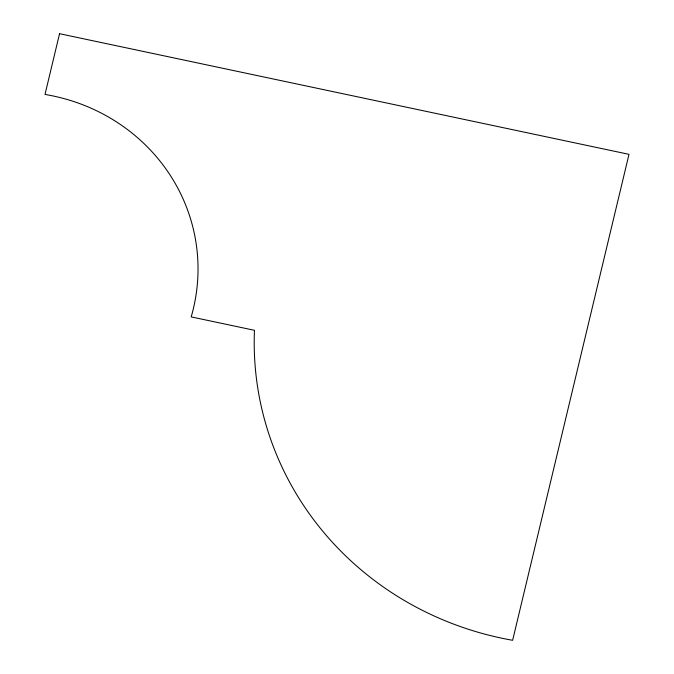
<?xml version="1.0" encoding="UTF-8"?>
<svg xmlns="http://www.w3.org/2000/svg" width="674" height="674" viewBox="0 0 674 674"><rect width="100%" height="100%" fill="white"/><g stroke="black" fill="none" stroke-linecap="round" stroke-linejoin="round"><path stroke-width="1.01" d="M59.548 33.7L45.006 94.444A186.504 178.543 -5.8 0 1 191.189 316.898L254.46 330.302A318.937 305.322 -5.8 0 0 512.636 640.3L628.994 154.338L59.548 33.7"/></g></svg>
